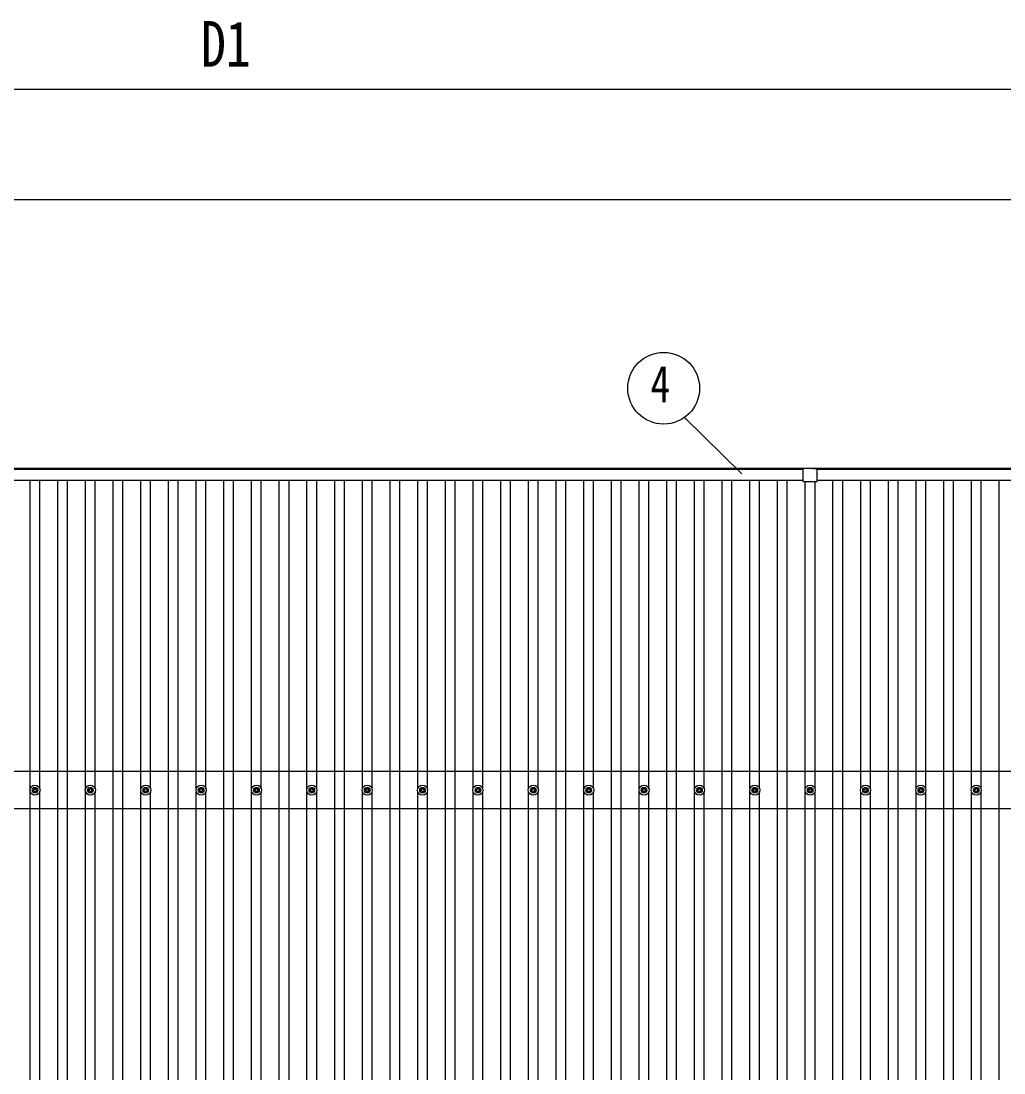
# Model space of a CAD drawing. Units: millimetres, scale not verified. Extents: x -21025 to 21025, y -14850 to 14850.
# Drawn here: x -14039 to -10488, y 3488 to 7290 of the extents above; entities that cross this region are included whole.
import ezdxf
from ezdxf.enums import TextEntityAlignment as Align

# ---------------------------------------------------------------- set-up
doc = ezdxf.new("R2010")
doc.units = ezdxf.units.MM
doc.header["$LTSCALE"] = 60
for name, color, linetype in [('0-5_YKK_13', 4, 'Continuous'), ('0-6_YKK_A1', 4, 'Continuous'), ('0-7_YKK_D', 6, 'Continuous')]:
    doc.layers.add(name, color=color, linetype=linetype)
doc.styles.add('ＭＳ ゴシック', font='')
doc.styles.get('ＭＳ ゴシック').set_extended_font_data('MS Gothic')

msp = doc.modelspace()

# ---------------------------------------------------------------- linework, layer by layer
at = {"layer": '0-5_YKK_13'}
for p, q in [((-11213.4, 5649.4), (-11213.4, 5671)), ((-11198.4, 5672), (-11212.4, 5672)), ((-11198.4, 5673.5), (-11178.4, 5673.5)), ((-11198.4, 5672), (-11198.4, 5673.5)), ((-11178.4, 5672), (-11178.4, 5673.5)), ((-11178.4, 5672), (-11164.4, 5672)), ((-11163.4, 5649.4), (-11163.4, 5671)), ((-11213.4, 5626), (-11213.4, 5648.6)), ((-11163.4, 5626), (-11163.4, 5648.6)), ((-11212.4, 5625), (-11188.8, 5625)), ((-11188, 5625), (-11164.4, 5625)), ((-13998.4, 4511.6), (-13993.99, 4511.6)), ((-13998.4, 4508.1), (-13993.99, 4508.1)), ((-13990.15, 4519.85), (-13990.15, 4515.43)), ((-13990.15, 4504.27), (-13990.15, 4499.85)), ((-13986.65, 4519.85), (-13986.65, 4515.43)), ((-13986.65, 4504.27), (-13986.65, 4499.85)), ((-13982.82, 4511.6), (-13978.41, 4511.6)), ((-13982.82, 4508.1), (-13978.41, 4508.1)), ((-13798.4, 4511.6), (-13793.99, 4511.6)), ((-13798.4, 4508.1), (-13793.99, 4508.1)), ((-13790.15, 4519.85), (-13790.15, 4515.43)), ((-13790.15, 4504.27), (-13790.15, 4499.85)), ((-13786.65, 4519.85), (-13786.65, 4515.43)), ((-13786.65, 4504.27), (-13786.65, 4499.85)), ((-13782.82, 4511.6), (-13778.41, 4511.6)), ((-13782.82, 4508.1), (-13778.41, 4508.1)), ((-13598.4, 4511.6), (-13593.99, 4511.6)), ((-13598.4, 4508.1), (-13593.99, 4508.1)), ((-13590.15, 4519.85), (-13590.15, 4515.43)), ((-13590.15, 4504.27), (-13590.15, 4499.85)), ((-13586.65, 4519.85), (-13586.65, 4515.43)), ((-13586.65, 4504.27), (-13586.65, 4499.85)), ((-13582.82, 4511.6), (-13578.41, 4511.6)), ((-13582.82, 4508.1), (-13578.41, 4508.1)), ((-13398.4, 4511.6), (-13393.99, 4511.6)), ((-13398.4, 4508.1), (-13393.99, 4508.1)), ((-13390.15, 4519.85), (-13390.15, 4515.43)), ((-13390.15, 4504.27), (-13390.15, 4499.85)), ((-13386.65, 4519.85), (-13386.65, 4515.43)), ((-13386.65, 4504.27), (-13386.65, 4499.85)), ((-13382.82, 4511.6), (-13378.41, 4511.6)), ((-13382.82, 4508.1), (-13378.41, 4508.1)), ((-13198.4, 4511.6), (-13193.99, 4511.6)), ((-13198.4, 4508.1), (-13193.99, 4508.1)), ((-13190.15, 4519.85), (-13190.15, 4515.43)), ((-13190.15, 4504.27), (-13190.15, 4499.85)), ((-13186.65, 4519.85), (-13186.65, 4515.43)), ((-13186.65, 4504.27), (-13186.65, 4499.85)), ((-13182.82, 4511.6), (-13178.41, 4511.6)), ((-13182.82, 4508.1), (-13178.41, 4508.1)), ((-12998.4, 4511.6), (-12993.99, 4511.6)), ((-12998.4, 4508.1), (-12993.99, 4508.1)), ((-12990.15, 4519.85), (-12990.15, 4515.43)), ((-12990.15, 4504.27), (-12990.15, 4499.85)), ((-12986.65, 4519.85), (-12986.65, 4515.43)), ((-12986.65, 4504.27), (-12986.65, 4499.85)), ((-12982.82, 4511.6), (-12978.41, 4511.6)), ((-12982.82, 4508.1), (-12978.41, 4508.1)), ((-12798.4, 4511.6), (-12793.99, 4511.6)), ((-12798.4, 4508.1), (-12793.99, 4508.1)), ((-12790.15, 4519.85), (-12790.15, 4515.43)), ((-12790.15, 4504.27), (-12790.15, 4499.85)), ((-12786.65, 4519.85), (-12786.65, 4515.43)), ((-12786.65, 4504.27), (-12786.65, 4499.85)), ((-12782.82, 4511.6), (-12778.41, 4511.6)), ((-12782.82, 4508.1), (-12778.41, 4508.1)), ((-12598.4, 4511.6), (-12593.99, 4511.6)), ((-12598.4, 4508.1), (-12593.99, 4508.1)), ((-12590.15, 4519.85), (-12590.15, 4515.43)), ((-12590.15, 4504.27), (-12590.15, 4499.85)), ((-12586.65, 4519.85), (-12586.65, 4515.43)), ((-12586.65, 4504.27), (-12586.65, 4499.85)), ((-12582.82, 4511.6), (-12578.41, 4511.6)), ((-12582.82, 4508.1), (-12578.41, 4508.1)), ((-12398.4, 4511.6), (-12393.99, 4511.6)), ((-12398.4, 4508.1), (-12393.99, 4508.1)), ((-12390.15, 4519.85), (-12390.15, 4515.43)), ((-12390.15, 4504.27), (-12390.15, 4499.85)), ((-12386.65, 4519.85), (-12386.65, 4515.43)), ((-12386.65, 4504.27), (-12386.65, 4499.85)), ((-12382.82, 4511.6), (-12378.41, 4511.6)), ((-12382.82, 4508.1), (-12378.41, 4508.1)), ((-12198.4, 4511.6), (-12193.99, 4511.6)), ((-12198.4, 4508.1), (-12193.99, 4508.1)), ((-12190.15, 4519.85), (-12190.15, 4515.43)), ((-12190.15, 4504.27), (-12190.15, 4499.85)), ((-12186.65, 4519.85), (-12186.65, 4515.43)), ((-12186.65, 4504.27), (-12186.65, 4499.85)), ((-12182.82, 4511.6), (-12178.41, 4511.6)), ((-12182.82, 4508.1), (-12178.41, 4508.1)), ((-11998.4, 4511.6), (-11993.99, 4511.6)), ((-11998.4, 4508.1), (-11993.99, 4508.1)), ((-11990.15, 4519.85), (-11990.15, 4515.43)), ((-11990.15, 4504.27), (-11990.15, 4499.85)), ((-11986.65, 4519.85), (-11986.65, 4515.43)), ((-11986.65, 4504.27), (-11986.65, 4499.85)), ((-11982.82, 4511.6), (-11978.41, 4511.6)), ((-11982.82, 4508.1), (-11978.41, 4508.1)), ((-11798.4, 4511.6), (-11793.99, 4511.6)), ((-11798.4, 4508.1), (-11793.99, 4508.1)), ((-11790.15, 4519.85), (-11790.15, 4515.43)), ((-11790.15, 4504.27), (-11790.15, 4499.85)), ((-11786.65, 4519.85), (-11786.65, 4515.43)), ((-11786.65, 4504.27), (-11786.65, 4499.85)), ((-11782.82, 4511.6), (-11778.41, 4511.6)), ((-11782.82, 4508.1), (-11778.41, 4508.1)), ((-11598.4, 4511.6), (-11593.99, 4511.6)), ((-11598.4, 4508.1), (-11593.99, 4508.1)), ((-11590.15, 4519.85), (-11590.15, 4515.43)), ((-11590.15, 4504.27), (-11590.15, 4499.85)), ((-11586.65, 4519.85), (-11586.65, 4515.43)), ((-11586.65, 4504.27), (-11586.65, 4499.85)), ((-11582.82, 4511.6), (-11578.41, 4511.6)), ((-11582.82, 4508.1), (-11578.41, 4508.1)), ((-11398.4, 4511.6), (-11393.99, 4511.6)), ((-11398.4, 4508.1), (-11393.99, 4508.1)), ((-11390.15, 4519.85), (-11390.15, 4515.43)), ((-11390.15, 4504.27), (-11390.15, 4499.85)), ((-11386.65, 4519.85), (-11386.65, 4515.43)), ((-11386.65, 4504.27), (-11386.65, 4499.85)), ((-11382.82, 4511.6), (-11378.41, 4511.6)), ((-11382.82, 4508.1), (-11378.41, 4508.1)), ((-11198.4, 4511.6), (-11193.99, 4511.6)), ((-11198.4, 4508.1), (-11193.99, 4508.1)), ((-11190.15, 4519.85), (-11190.15, 4515.43)), ((-11190.15, 4504.27), (-11190.15, 4499.85)), ((-11186.65, 4519.85), (-11186.65, 4515.43)), ((-11186.65, 4504.27), (-11186.65, 4499.85)), ((-11182.82, 4511.6), (-11178.41, 4511.6)), ((-11182.82, 4508.1), (-11178.41, 4508.1)), ((-10998.4, 4511.6), (-10993.99, 4511.6)), ((-10998.4, 4508.1), (-10993.99, 4508.1)), ((-10990.15, 4519.85), (-10990.15, 4515.43)), ((-10990.15, 4504.27), (-10990.15, 4499.85)), ((-10986.65, 4519.85), (-10986.65, 4515.43)), ((-10986.65, 4504.27), (-10986.65, 4499.85)), ((-10982.82, 4511.6), (-10978.41, 4511.6)), ((-10982.82, 4508.1), (-10978.41, 4508.1)), ((-10798.4, 4511.6), (-10793.99, 4511.6)), ((-10798.4, 4508.1), (-10793.99, 4508.1)), ((-10790.15, 4519.85), (-10790.15, 4515.43)), ((-10790.15, 4504.27), (-10790.15, 4499.85)), ((-10786.65, 4519.85), (-10786.65, 4515.43)), ((-10786.65, 4504.27), (-10786.65, 4499.85)), ((-10782.82, 4511.6), (-10778.41, 4511.6)), ((-10782.82, 4508.1), (-10778.41, 4508.1)), ((-10598.4, 4511.6), (-10593.99, 4511.6)), ((-10598.4, 4508.1), (-10593.99, 4508.1)), ((-10590.15, 4519.85), (-10590.15, 4515.43)), ((-10590.15, 4504.27), (-10590.15, 4499.85)), ((-10586.65, 4519.85), (-10586.65, 4515.43)), ((-10586.65, 4504.27), (-10586.65, 4499.85)), ((-10582.82, 4511.6), (-10578.41, 4511.6)), ((-10582.82, 4508.1), (-10578.41, 4508.1))]:
    msp.add_line(p, q, dxfattribs=at)
for centre, radius in [((-13988.4, 4509.85), 18.25), ((-13788.4, 4509.85), 18.25), ((-13588.4, 4509.85), 18.25), ((-13388.4, 4509.85), 18.25), ((-13188.4, 4509.85), 18.25), ((-12988.4, 4509.85), 18.25), ((-12788.4, 4509.85), 18.25), ((-12588.4, 4509.85), 18.25), ((-12388.4, 4509.85), 18.25), ((-12188.4, 4509.85), 18.25), ((-11988.4, 4509.85), 18.25), ((-11788.4, 4509.85), 18.25), ((-11588.4, 4509.85), 18.25), ((-11388.4, 4509.85), 18.25), ((-11188.4, 4509.85), 18.25), ((-10988.4, 4509.85), 18.25), ((-10788.4, 4509.85), 18.25), ((-10588.4, 4509.85), 18.25), ((-13988.4, 4509.85), 10.15), ((-13988.4, 4509.85), 5.85), ((-13988.4, 4509.85), 5.25), ((-13788.4, 4509.85), 10.15), ((-13788.4, 4509.85), 5.85), ((-13788.4, 4509.85), 5.25), ((-13588.4, 4509.85), 10.15), ((-13588.4, 4509.85), 5.85), ((-13588.4, 4509.85), 5.25), ((-13388.4, 4509.85), 10.15), ((-13388.4, 4509.85), 5.85), ((-13388.4, 4509.85), 5.25), ((-13188.4, 4509.85), 10.15), ((-13188.4, 4509.85), 5.85), ((-13188.4, 4509.85), 5.25), ((-12988.4, 4509.85), 10.15), ((-12988.4, 4509.85), 5.85), ((-12988.4, 4509.85), 5.25), ((-12788.4, 4509.85), 10.15), ((-12788.4, 4509.85), 5.85), ((-12788.4, 4509.85), 5.25), ((-12588.4, 4509.85), 10.15), ((-12588.4, 4509.85), 5.85), ((-12588.4, 4509.85), 5.25), ((-12388.4, 4509.85), 10.15), ((-12388.4, 4509.85), 5.85), ((-12388.4, 4509.85), 5.25), ((-12188.4, 4509.85), 10.15), ((-12188.4, 4509.85), 5.85), ((-12188.4, 4509.85), 5.25), ((-11988.4, 4509.85), 10.15), ((-11988.4, 4509.85), 5.85), ((-11988.4, 4509.85), 5.25), ((-11788.4, 4509.85), 10.15), ((-11788.4, 4509.85), 5.85), ((-11788.4, 4509.85), 5.25), ((-11588.4, 4509.85), 10.15), ((-11588.4, 4509.85), 5.85), ((-11588.4, 4509.85), 5.25), ((-11388.4, 4509.85), 10.15), ((-11388.4, 4509.85), 5.85), ((-11388.4, 4509.85), 5.25), ((-11188.4, 4509.85), 10.15), ((-11188.4, 4509.85), 5.85), ((-11188.4, 4509.85), 5.25), ((-10988.4, 4509.85), 10.15), ((-10988.4, 4509.85), 5.85), ((-10988.4, 4509.85), 5.25), ((-10788.4, 4509.85), 10.15), ((-10788.4, 4509.85), 5.85), ((-10788.4, 4509.85), 5.25), ((-10588.4, 4509.85), 10.15), ((-10588.4, 4509.85), 5.85), ((-10588.4, 4509.85), 5.25)]:
    msp.add_circle(centre, radius, dxfattribs=at)
for centre, radius, start, end in [((-11212.4, 5671), 1, 90, 179.99999), ((-11164.4, 5671), 1, 0, 90), ((-11213.7, 5649), 0.5, 306.8699, 53.1301), ((-11163.1, 5649), 0.5, 126.8699, 233.1301), ((-11212.4, 5626), 1, 179.99999, 270), ((-11188.4, 5624.7), 0.5, 36.8699, 143.1301), ((-11164.4, 5626), 1, 270, 0)]:
    msp.add_arc(centre, radius, start, end, dxfattribs=at)
at = {"layer": '0-6_YKK_A1'}
for p, q in [((-17206.7, 5673), (-11198.4, 5673)), ((-11213.4, 5668.21), (-17206.7, 5668.21)), ((-11178.4, 5673), (-7598.4, 5673)), ((-7613.4, 5668.21), (-11163.4, 5668.21)), ((-17211.4, 5630.21), (-11213.4, 5630.21)), ((-14005.9, 4515.04), (-14005.9, 5630.21)), ((-13970.9, 4515.02), (-13970.9, 5630.21)), ((-13905.9, 289.14), (-13905.9, 5630.21)), ((-13870.9, 289.14), (-13870.9, 5630.21)), ((-13805.9, 4515.04), (-13805.9, 5630.21)), ((-13770.9, 4515.02), (-13770.9, 5630.21)), ((-13705.9, 289.14), (-13705.9, 5630.21)), ((-13670.9, 289.14), (-13670.9, 5630.21)), ((-13605.9, 4515.04), (-13605.9, 5630.21)), ((-13570.9, 4515.02), (-13570.9, 5630.21)), ((-13505.9, 289.14), (-13505.9, 5630.21)), ((-13470.9, 289.14), (-13470.9, 5630.21)), ((-13405.9, 4515.04), (-13405.9, 5630.21)), ((-13370.9, 4515.02), (-13370.9, 5630.21)), ((-13305.9, 289.14), (-13305.9, 5630.21)), ((-13270.9, 289.14), (-13270.9, 5630.21)), ((-13205.9, 4515.04), (-13205.9, 5630.21)), ((-13170.9, 4515.02), (-13170.9, 5630.21)), ((-13105.9, 289.14), (-13105.9, 5630.21)), ((-13070.9, 289.14), (-13070.9, 5630.21)), ((-13005.9, 4515.04), (-13005.9, 5630.21)), ((-12970.9, 4515.02), (-12970.9, 5630.21)), ((-12905.9, 289.14), (-12905.9, 5630.21)), ((-12870.9, 289.14), (-12870.9, 5630.21)), ((-12805.9, 4515.04), (-12805.9, 5630.21)), ((-12770.9, 4515.02), (-12770.9, 5630.21)), ((-12705.9, 289.14), (-12705.9, 5630.21)), ((-12670.9, 289.14), (-12670.9, 5630.21)), ((-12605.9, 4515.04), (-12605.9, 5630.21)), ((-12570.9, 4515.02), (-12570.9, 5630.21)), ((-12505.9, 289.14), (-12505.9, 5630.21)), ((-12470.9, 289.14), (-12470.9, 5630.21)), ((-12405.9, 4515.04), (-12405.9, 5630.21)), ((-12370.9, 4515.02), (-12370.9, 5630.21)), ((-12305.9, 289.14), (-12305.9, 5630.21)), ((-12270.9, 289.14), (-12270.9, 5630.21)), ((-12205.9, 4515.04), (-12205.9, 5630.21)), ((-12170.9, 4515.02), (-12170.9, 5630.21)), ((-12105.9, 289.14), (-12105.9, 5630.21)), ((-12070.9, 289.14), (-12070.9, 5630.21)), ((-12005.9, 4515.04), (-12005.9, 5630.21)), ((-11970.9, 4515.02), (-11970.9, 5630.21)), ((-11905.9, 289.14), (-11905.9, 5630.21)), ((-11870.9, 289.14), (-11870.9, 5630.21)), ((-11805.9, 4515.04), (-11805.9, 5630.21)), ((-11770.9, 4515.02), (-11770.9, 5630.21)), ((-11705.9, 289.14), (-11705.9, 5630.21)), ((-11670.9, 289.14), (-11670.9, 5630.21)), ((-11605.9, 4515.04), (-11605.9, 5630.21)), ((-11570.9, 4515.02), (-11570.9, 5630.21)), ((-11505.9, 289.14), (-11505.9, 5630.21)), ((-11470.9, 289.14), (-11470.9, 5630.21)), ((-11405.9, 4515.04), (-11405.9, 5630.21)), ((-11370.9, 4515.02), (-11370.9, 5630.21)), ((-11305.9, 289.14), (-11305.9, 5630.21)), ((-11270.9, 289.14), (-11270.9, 5630.21)), ((-11163.4, 5630.21), (-7613.4, 5630.21)), ((-11105.9, 289.14), (-11105.9, 5630.21)), ((-11070.9, 289.14), (-11070.9, 5630.21)), ((-11005.9, 4515.04), (-11005.9, 5630.21)), ((-10970.9, 4515.02), (-10970.9, 5630.21)), ((-10905.9, 289.14), (-10905.9, 5630.21)), ((-10870.9, 289.14), (-10870.9, 5630.21)), ((-10805.9, 4515.04), (-10805.9, 5630.21)), ((-10770.9, 4515.02), (-10770.9, 5630.21)), ((-10705.9, 289.14), (-10705.9, 5630.21)), ((-10670.9, 289.14), (-10670.9, 5630.21)), ((-10605.9, 4515.04), (-10605.9, 5630.21)), ((-10570.9, 4515.02), (-10570.9, 5630.21)), ((-10505.9, 289.14), (-10505.9, 5630.21)), ((-11205.9, 4515.04), (-11205.9, 5625)), ((-11170.9, 4515.02), (-11170.9, 5625)), ((-1588.4, 4576.85), (-17188.4, 4576.85)), ((-14005.9, 1415.03), (-14005.9, 4504.66)), ((-13970.9, 1415.03), (-13970.9, 4504.68)), ((-13805.9, 1415.03), (-13805.9, 4504.66)), ((-13770.9, 1415.03), (-13770.9, 4504.68)), ((-13605.9, 1415.03), (-13605.9, 4504.66)), ((-13570.9, 1415.03), (-13570.9, 4504.68)), ((-13405.9, 1415.03), (-13405.9, 4504.66)), ((-13370.9, 1415.03), (-13370.9, 4504.68)), ((-13205.9, 1415.03), (-13205.9, 4504.66)), ((-13170.9, 1415.03), (-13170.9, 4504.68)), ((-13005.9, 1415.03), (-13005.9, 4504.66)), ((-12970.9, 1415.03), (-12970.9, 4504.68)), ((-12805.9, 1415.03), (-12805.9, 4504.66)), ((-12770.9, 1415.03), (-12770.9, 4504.68)), ((-12605.9, 1415.03), (-12605.9, 4504.66)), ((-12570.9, 1415.03), (-12570.9, 4504.68)), ((-12405.9, 1415.03), (-12405.9, 4504.66)), ((-12370.9, 1415.03), (-12370.9, 4504.68)), ((-12205.9, 1415.03), (-12205.9, 4504.66)), ((-12170.9, 1415.03), (-12170.9, 4504.68)), ((-12005.9, 1415.03), (-12005.9, 4504.66)), ((-11970.9, 1415.03), (-11970.9, 4504.68)), ((-11805.9, 1415.03), (-11805.9, 4504.66)), ((-11770.9, 1415.03), (-11770.9, 4504.68)), ((-11605.9, 1415.03), (-11605.9, 4504.66)), ((-11570.9, 1415.03), (-11570.9, 4504.68)), ((-11405.9, 1415.03), (-11405.9, 4504.66)), ((-11370.9, 1415.03), (-11370.9, 4504.68)), ((-11205.9, 1415.03), (-11205.9, 4504.66)), ((-11170.9, 1415.03), (-11170.9, 4504.68)), ((-11005.9, 1415.03), (-11005.9, 4504.66)), ((-10970.9, 1415.03), (-10970.9, 4504.68)), ((-10805.9, 1415.03), (-10805.9, 4504.66)), ((-10770.9, 1415.03), (-10770.9, 4504.68)), ((-10605.9, 1415.03), (-10605.9, 4504.66)), ((-10570.9, 1415.03), (-10570.9, 4504.68)), ((-1588.4, 4442.85), (-17188.4, 4442.85))]:
    msp.add_line(p, q, dxfattribs=at)
at = {"layer": '0-7_YKK_D'}
for p, q in [((-17124.9, 7043), (-9388.4, 7043)), ((-1803.4, 6643), (-16973.4, 6643)), ((-11435.54, 5652.64), (-11642.83, 5856.47))]:
    msp.add_line(p, q, dxfattribs=at)
msp.add_circle((-11717.55, 5962.36), 129.6, dxfattribs=at)

# ---------------------------------------------------------------- texts
at = {"layer": '0-7_YKK_D', "style": 'ＭＳ ゴシック', "width": 0.8}
for s, height, p in [('D1', 165, (-13388.65, 7075)), ('4', 132, (-11765.55, 5872.36))]:
    msp.add_text(s, height=height, dxfattribs=at).set_placement(p, align=Align.BOTTOM_LEFT)

doc.saveas('drawing.dxf')
